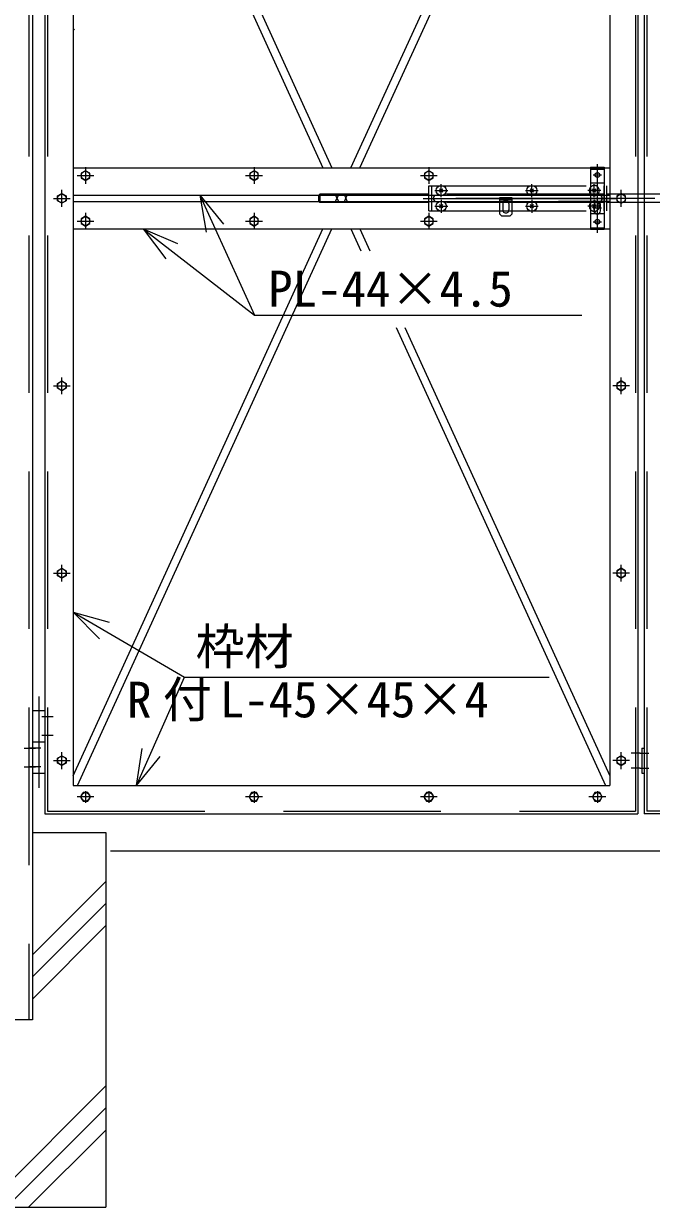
# Model space of a CAD drawing. Units: millimetres, scale not verified. Extents: x -5936 to 5936, y -4198 to 4198.
# Drawn here: x 612 to 1618, y -1857 to 38 of the extents above; entities that cross this region are included whole.
import ezdxf
from ezdxf.enums import TextEntityAlignment as Align

# ---------------------------------------------------------------- set-up
doc = ezdxf.new("R2010")
doc.units = ezdxf.units.MM
doc.header["$LTSCALE"] = 30
doc.linetypes.add('USER2', pattern=[12.6, 8.4, -4.2])
doc.linetypes.add('USER3', pattern=[50.5, 30, -9, 2.5, -9])
for name, color, linetype, lineweight in [('0-2_27', 3, 'Continuous', 9), ('0-3_D-STR1', 1, 'Continuous', 9), ('0-5_D-STR-TXT', 7, 'Continuous', 9), ('0-6_D-STR4', 7, 'Continuous', 9), ('0-8_D-DCR-HCH', 7, 'Continuous', 9), ('0-E_D-STR2', 7, 'Continuous', 9), ('0-F_1', 7, 'Continuous', 9)]:
    doc.layers.add(name, color=color, linetype=linetype, lineweight=lineweight)
doc.styles.add('ＭＳ ゴシック', font='')
doc.styles.get('ＭＳ ゴシック').set_extended_font_data('MS Gothic')

# ---------------------------------------------------------------- blocks, each defined once
blk = doc.blocks.new('G108')
at = {"layer": '0-F_1'}
for q in [(202665.2, 97126.2), (202197.9, 96320.2), (206291.2, 94485.3)]:
    blk.add_line((200927.4, 97595.3), q, dxfattribs=at)
blk = doc.blocks.new('G109')
at = {"layer": '0-F_1'}
for q in [(206291.2, 94485.3), (204257.5, 91050), (205109.2, 90672.2)]:
    blk.add_line((203978.2, 89271.8), q, dxfattribs=at)
blk = doc.blocks.new('G110')
at = {"layer": '0-F_1'}
for q in [(212616.1, 116233.3), (211768.4, 115846.6), (214094.1, 111870.2)]:
    blk.add_line((211470.7, 117621.8), q, dxfattribs=at)
blk = doc.blocks.new('G111')
at = {"layer": '0-F_1'}
for q in [(210404.9, 115307.9), (209835.4, 114570.4), (214094.1, 111870.2)]:
    blk.add_line((208744, 116001.8), q, dxfattribs=at)

msp = doc.modelspace()

# ---------------------------------------------------------------- linework, layer by layer
at = {"layer": '0-2_27', "linetype": 'USER3'}
for p, q in [((1531.17, -297.01), (1531.17, -187.12)), ((1524.54, -204.56), (1537.79, -204.56)), ((1252.07, -242.06), (1561.31, -242.06)), ((1623.01, -242.06), (1304.26, -242.06)), ((1524.43, -257.06), (1537.9, -257.06)), ((1524.54, -279.56), (1537.79, -279.56)), ((636.17, -1039.24), (636.17, -1185.67))]:
    msp.add_line(p, q, dxfattribs=at)
at = {"layer": '0-2_27'}
for p, q in [((1520.17, -192.06), (1542.17, -192.06)), ((1520.17, -192.06), (1520.17, -292.06)), ((1542.17, -192.06), (1542.17, -292.06)), ((1278.52, -226.91), (1283.82, -232.22)), ((1283.82, -226.91), (1278.52, -232.22)), ((1428.82, -226.91), (1423.52, -232.22)), ((1423.52, -226.91), (1428.82, -232.22)), ((1375.09, -240.42), (1394.09, -240.42)), ((1394.09, -240.42), (1394.09, -267.42)), ((1283.82, -257.22), (1278.52, -251.91)), ((1278.52, -257.22), (1283.82, -251.91)), ((1379.59, -250.42), (1379.59, -260.42)), ((1389.59, -250.42), (1389.59, -260.42)), ((1423.52, -257.22), (1428.82, -251.91)), ((1428.82, -257.22), (1423.52, -251.91)), ((1551.17, -247.06), (1469.09, -247.06)), ((1526.17, -262.06), (1526.17, -252.06)), ((1536.17, -262.06), (1536.17, -252.06)), ((1394.09, -267.42), (1391.09, -270.42)), ((1542.17, -292.06), (1520.17, -292.06)), ((626.17, -1062.06), (646.17, -1062.06)), ((626.17, -1112.06), (646.17, -1112.06)), ((626.17, -1112.06), (646.17, -1112.06)), ((626.17, -1162.06), (646.17, -1162.06))]:
    msp.add_line(p, q, dxfattribs=at)
at = {"layer": '0-2_27', "linetype": 'USER2'}
for p, q in [((1520.17, -195.06), (1542.17, -195.06)), ((1261.17, -222.06), (1546.17, -222.06)), ((1261.17, -262.06), (1261.17, -222.06)), ((1265.67, -222.06), (1265.67, -262.06)), ((1281.17, -239.96), (1281.17, -219.17)), ((1426.17, -239.96), (1426.17, -219.17)), ((1520.17, -217.06), (1542.17, -217.06)), ((1523.52, -226.91), (1528.82, -232.22)), ((1528.82, -226.91), (1523.52, -232.22)), ((1526.17, -239.96), (1526.17, -219.17)), ((1541.67, -222.06), (1541.67, -262.06)), ((1546.17, -262.06), (1546.17, -222.06)), ((1086.59, -235.56), (1084.59, -237.56)), ((1084.59, -237.56), (1084.59, -246.56)), ((1261.17, -235.56), (1086.59, -235.56)), ((1086.59, -235.56), (1086.59, -248.56)), ((1541.67, -235.56), (1265.67, -235.56)), ((1270.77, -229.56), (1291.56, -229.56)), ((1281.17, -244.17), (1281.17, -264.96)), ((1394.09, -244.92), (1375.09, -244.92)), ((1415.77, -229.56), (1436.56, -229.56)), ((1426.17, -244.17), (1426.17, -264.96)), ((1536.56, -229.56), (1515.77, -229.56)), ((1526.17, -244.17), (1526.17, -264.96)), ((1666.17, -235.56), (1546.17, -235.56)), ((1617.59, -235.56), (1546.17, -235.56)), ((1084.59, -246.56), (1086.59, -248.56)), ((1261.17, -248.56), (1086.59, -248.56)), ((1261.17, -262.06), (1546.17, -262.06)), ((1541.67, -248.56), (1265.67, -248.56)), ((1270.77, -254.56), (1291.56, -254.56)), ((1415.77, -254.56), (1436.56, -254.56)), ((1536.56, -254.56), (1515.77, -254.56)), ((1523.52, -257.22), (1528.82, -251.91)), ((1528.82, -257.22), (1523.52, -251.91)), ((1666.17, -248.56), (1546.17, -248.56)), ((1617.59, -248.56), (1546.17, -248.56)), ((1542.17, -267.06), (1520.17, -267.06)), ((1520.17, -289.06), (1542.17, -289.06))]:
    msp.add_line(p, q, dxfattribs=at)
at = {"layer": '0-2_27'}
msp.add_lwpolyline([(1391.09, -270.42), (1378.09, -270.42), (1375.09, -267.42), (1375.09, -240.42)], dxfattribs=at)
at = {"layer": '0-2_27', "linetype": 'USER2'}
for centre in [(1531.17, -204.56), (1531.17, -279.56)]:
    msp.add_circle(centre, 3.75, dxfattribs=at)
at = {"layer": '0-2_27'}
for centre in [(1281.17, -229.56), (1426.17, -229.56), (1281.17, -254.56), (1426.17, -254.56)]:
    msp.add_circle(centre, 8.14, dxfattribs=at)
for centre, radius, start, end in [((1526.17, -229.56), 8.14, 137.51918, 222.48085), ((1273.17, -242.06), 5, 89.99998, 269.99929), ((1384.59, -250.42), 5, 0.00001, 180.00001), ((1534.17, -242.06), 5, 270.00068, 89.99999), ((1384.59, -260.42), 5, 180, 0.00001), ((1526.17, -254.56), 8.14, 137.5191, 222.48093), ((1531.17, -252.06), 5, 359.99999, 179.99965), ((1531.17, -262.06), 5, 179.99999, 359.99998)]:
    msp.add_arc(centre, radius, start, end, dxfattribs=at)
at = {"layer": '0-2_27', "linetype": 'USER2'}
for centre, start, end in [((1526.17, -229.56), 222.48085, 137.51918), ((1526.17, -254.56), 222.48093, 137.5191)]:
    msp.add_arc(centre, 8.14, start, end, dxfattribs=at)
at = {"layer": '0-3_D-STR1', "linetype": 'USER2'}
for p, q in [((620.17, 1210.77), (620.17, -1557.06)), ((650.17, 1210.77), (650.17, -1223.06)), ((1592.17, 1210.77), (1592.17, -1223.06)), ((1610.17, 1210.77), (1610.17, -1223.06)), ((650.17, -1223.06), (1592.17, -1223.06)), ((2552.17, -1223.06), (1610.17, -1223.06))]:
    msp.add_line(p, q, dxfattribs=at)
at = {"layer": '0-3_D-STR1'}
for p, q in [((626.17, 1210.77), (626.17, -1557.06)), ((646.17, 1210.77), (646.17, -1227.06)), ((691.17, 1210.77), (691.17, -1182.06)), ((1551.17, 1210.77), (1551.17, -1182.06)), ((1596.17, 1210.77), (1596.17, -1227.06)), ((1606.17, 1210.77), (1606.17, -1227.06)), ((691.17, 682.31), (1091.6, -193.06)), ((698.31, 697.94), (1105.9, -193.06)), ((1136.43, -193.06), (1544.02, 697.94)), ((1150.73, -193.06), (1551.17, 682.31)), ((691.17, -193.06), (1551.17, -193.06)), ((691.17, -237.06), (1551.17, -237.06)), ((1111.73, -237.06), (1116.31, -247.06)), ((1111.73, -247.06), (1116.31, -237.06)), ((1126.03, -237.06), (1130.6, -247.06)), ((1126.03, -247.06), (1130.6, -237.06)), ((691.17, -247.06), (1551.17, -247.06)), ((691.17, -291.06), (1551.17, -291.06)), ((691.17, -1166.44), (1091.6, -291.06)), ((698.31, -1182.06), (1105.9, -291.06)), ((1136.43, -291.06), (1152.47, -326.13)), ((1150.73, -291.06), (1166.77, -326.13)), ((1208.64, -448.92), (1544.02, -1182.06)), ((1222.94, -448.92), (1551.17, -1166.44)), ((659.41, -1072.06), (641.07, -1072.06)), ((659.41, -1102.06), (641.07, -1102.06)), ((612.92, -1122.06), (631.26, -1122.06)), ((639.41, -1122.06), (621.07, -1122.06)), ((1599.89, -1130.06), (1585.1, -1130.06)), ((1599.22, -1130.06), (1613.35, -1130.06)), ((1602.17, -1122.06), (1606.17, -1122.06)), ((1602.17, -1122.06), (1602.17, -1162.06)), ((612.92, -1152.06), (631.26, -1152.06)), ((639.41, -1152.06), (621.07, -1152.06)), ((1599.89, -1154.06), (1585.1, -1154.06)), ((1599.44, -1154.06), (1613.68, -1154.06)), ((1602.17, -1162.06), (1606.17, -1162.06)), ((691.17, -1182.06), (1551.17, -1182.06)), ((646.17, -1227.06), (1596.17, -1227.06)), ((2556.17, -1227.06), (1606.17, -1227.06)), ((626.17, -1557.06), (561.17, -1557.06))]:
    msp.add_line(p, q, dxfattribs=at)
at = {"layer": '0-3_D-STR1', "linetype": 'USER3'}
for p, q in [((697.73, -205.56), (724.62, -205.56)), ((697.73, -205.56), (724.62, -205.56)), ((711.17, -192.13), (711.17, -219.01)), ((711.17, -192.13), (711.17, -219.01)), ((967.73, -205.56), (994.62, -205.56)), ((967.73, -205.56), (994.62, -205.56)), ((981.17, -192.13), (981.17, -219.01)), ((981.17, -192.13), (981.17, -219.01)), ((1247.73, -205.56), (1274.62, -205.56)), ((1247.73, -205.56), (1274.62, -205.56)), ((1261.17, -192.13), (1261.17, -219.01)), ((1261.17, -192.13), (1261.17, -219.01)), ((659.73, -242.06), (686.62, -242.06)), ((673.17, -255.5), (673.17, -228.61)), ((1582.6, -242.06), (1555.72, -242.06)), ((1582.6, -242.06), (1555.72, -242.06)), ((1569.17, -255.5), (1569.17, -228.61)), ((1569.17, -255.5), (1569.17, -228.61)), ((711.17, -265.13), (711.17, -292.01)), ((711.17, -265.13), (711.17, -292.01)), ((981.17, -265.13), (981.17, -292.01)), ((981.17, -265.13), (981.17, -292.01)), ((1261.17, -265.13), (1261.17, -292.01)), ((1261.17, -265.13), (1261.17, -292.01)), ((697.73, -278.56), (724.62, -278.56)), ((697.73, -278.56), (724.62, -278.56)), ((967.73, -278.56), (994.62, -278.56)), ((967.73, -278.56), (994.62, -278.56)), ((1247.73, -278.56), (1274.62, -278.56)), ((1247.73, -278.56), (1274.62, -278.56)), ((673.17, -555.5), (673.17, -528.61)), ((1569.17, -555.5), (1569.17, -528.61)), ((659.73, -542.06), (686.62, -542.06)), ((1582.6, -542.06), (1555.72, -542.06)), ((673.17, -855.5), (673.17, -828.61)), ((1569.17, -855.5), (1569.17, -828.61)), ((659.73, -842.06), (686.62, -842.06)), ((1582.6, -842.06), (1555.72, -842.06)), ((673.17, -1155.5), (673.17, -1128.61)), ((1569.17, -1155.5), (1569.17, -1128.61)), ((659.73, -1142.06), (686.62, -1142.06)), ((659.73, -1142.06), (686.62, -1142.06)), ((1582.6, -1142.06), (1555.72, -1142.06)), ((711.17, -1190.7), (711.17, -1209.69)), ((981.17, -1190.7), (981.17, -1209.69)), ((1261.17, -1190.7), (1261.17, -1209.69)), ((1531.17, -1190.7), (1531.17, -1209.69)), ((724.6, -1200.06), (697.72, -1200.06)), ((994.6, -1200.06), (967.72, -1200.06)), ((1274.6, -1200.06), (1247.72, -1200.06)), ((1544.6, -1200.06), (1517.72, -1200.06))]:
    msp.add_line(p, q, dxfattribs=at)
at = {"layer": '0-3_D-STR1'}
for points in [[(711.17, -213.4), (717.96, -209.48), (717.96, -201.64), (711.17, -197.72), (704.38, -201.64), (704.38, -209.48)], [(711.17, -213.4), (717.96, -209.48), (717.96, -201.64), (711.17, -197.72), (704.38, -201.64), (704.38, -209.48)], [(981.17, -213.4), (987.96, -209.48), (987.96, -201.64), (981.17, -197.72), (974.38, -201.64), (974.38, -209.48)], [(981.17, -213.4), (987.96, -209.48), (987.96, -201.64), (981.17, -197.72), (974.38, -201.64), (974.38, -209.48)], [(1261.17, -213.4), (1267.96, -209.48), (1267.96, -201.64), (1261.17, -197.72), (1254.38, -201.64), (1254.38, -209.48)], [(1261.17, -213.4), (1267.96, -209.48), (1267.96, -201.64), (1261.17, -197.72), (1254.38, -201.64), (1254.38, -209.48)], [(673.17, -234.22), (679.96, -238.14), (679.96, -245.98), (673.17, -249.9), (666.38, -245.98), (666.38, -238.14)], [(1569.17, -234.22), (1562.38, -238.14), (1562.38, -245.98), (1569.17, -249.9), (1575.96, -245.98), (1575.96, -238.14)], [(1569.17, -234.22), (1562.38, -238.14), (1562.38, -245.98), (1569.17, -249.9), (1575.96, -245.98), (1575.96, -238.14)], [(711.17, -286.4), (717.96, -282.48), (717.96, -274.64), (711.17, -270.72), (704.38, -274.64), (704.38, -282.48)], [(711.17, -286.4), (717.96, -282.48), (717.96, -274.64), (711.17, -270.72), (704.38, -274.64), (704.38, -282.48)], [(981.17, -286.4), (987.96, -282.48), (987.96, -274.64), (981.17, -270.72), (974.38, -274.64), (974.38, -282.48)], [(981.17, -286.4), (987.96, -282.48), (987.96, -274.64), (981.17, -270.72), (974.38, -274.64), (974.38, -282.48)], [(1261.17, -286.4), (1267.96, -282.48), (1267.96, -274.64), (1261.17, -270.72), (1254.38, -274.64), (1254.38, -282.48)], [(1261.17, -286.4), (1267.96, -282.48), (1267.96, -274.64), (1261.17, -270.72), (1254.38, -274.64), (1254.38, -282.48)], [(673.17, -534.22), (679.96, -538.14), (679.96, -545.98), (673.17, -549.9), (666.38, -545.98), (666.38, -538.14)], [(1569.17, -534.22), (1562.38, -538.14), (1562.38, -545.98), (1569.17, -549.9), (1575.96, -545.98), (1575.96, -538.14)], [(673.17, -834.22), (679.96, -838.14), (679.96, -845.98), (673.17, -849.9), (666.38, -845.98), (666.38, -838.14)], [(1569.17, -834.22), (1562.38, -838.14), (1562.38, -845.98), (1569.17, -849.9), (1575.96, -845.98), (1575.96, -838.14)], [(673.17, -1134.22), (679.96, -1138.14), (679.96, -1145.98), (673.17, -1149.9), (666.38, -1145.98), (666.38, -1138.14)], [(1569.17, -1134.22), (1562.38, -1138.14), (1562.38, -1145.98), (1569.17, -1149.9), (1575.96, -1145.98), (1575.96, -1138.14)], [(703.33, -1200.06), (707.25, -1206.85), (715.09, -1206.85), (719.01, -1200.06), (715.09, -1193.28), (707.25, -1193.28)], [(973.33, -1200.06), (977.25, -1206.85), (985.09, -1206.85), (989.01, -1200.06), (985.09, -1193.28), (977.25, -1193.28)], [(1253.33, -1200.06), (1257.25, -1206.85), (1265.09, -1206.85), (1269.01, -1200.06), (1265.09, -1193.28), (1257.25, -1193.28)], [(1523.33, -1200.06), (1527.25, -1206.85), (1535.09, -1206.85), (1539.01, -1200.06), (1535.09, -1193.28), (1527.25, -1193.28)]]:
    msp.add_lwpolyline(points, close=True, dxfattribs=at)
for centre in [(711.17, -205.56), (711.17, -205.56), (981.17, -205.56), (981.17, -205.56), (1261.17, -205.56), (1261.17, -205.56), (673.17, -242.06), (1569.17, -242.06), (1569.17, -242.06), (711.17, -278.56), (711.17, -278.56), (981.17, -278.56), (981.17, -278.56), (1261.17, -278.56), (1261.17, -278.56), (673.17, -542.06), (1569.17, -542.06), (673.17, -842.06), (1569.17, -842.06), (673.17, -1142.06), (1569.17, -1142.06), (711.17, -1200.06), (981.17, -1200.06), (1261.17, -1200.06), (1531.17, -1200.06)]:
    msp.add_circle(centre, 6.8, dxfattribs=at)
at = {"layer": '0-5_D-STR-TXT'}
for p, q in [((981.77, -428.78), (1506.01, -428.78)), ((869.96, -1008.28), (1453.85, -1008.28))]:
    msp.add_line(p, q, dxfattribs=at)
at = {"layer": '0-6_D-STR4'}
for p, q in [((626.17, -1257.06), (743.67, -1257.06)), ((743.67, -1257.06), (743.67, -1857.06)), ((2468.67, -1287.06), (751.17, -1287.06)), ((443.67, -1857.06), (743.67, -1857.06))]:
    msp.add_line(p, q, dxfattribs=at)
at = {"layer": '0-8_D-DCR-HCH'}
for p, q in [((626.17, -1452.96), (743.67, -1335.46)), ((626.17, -1488.32), (743.67, -1370.82)), ((626.17, -1523.67), (743.67, -1406.17)), ((549.23, -1857.06), (743.67, -1662.62)), ((584.58, -1857.06), (743.67, -1697.98)), ((619.94, -1857.06), (743.67, -1733.34))]:
    msp.add_line(p, q, dxfattribs=at)
at = {"layer": '0-E_D-STR2'}
msp.add_line((691.17, 26.45), (693.49, 28.77), dxfattribs=at)

# ---------------------------------------------------------------- block references
at = {"layer": '0-5_D-STR-TXT', "xscale": 0.03333333, "yscale": 0.03333333}
for name, p in [('G110', (-6154.7, -4157.79)), ('G111', (-6154.7, -4157.79)), ('G108', (-6006.41, -4157.79)), ('G109', (-6006.41, -4157.79))]:
    msp.add_blockref(name, p, dxfattribs=at)

# ---------------------------------------------------------------- texts
at = {"layer": '0-5_D-STR-TXT', "style": 'ＭＳ ゴシック'}
for s, p in [('PL-44×4.5', (1003.74, -432.68)), ('枠材', (887.55, -1005.39)), ('R', (777.72, -1090.68)), ('  付', (756.6, -1090.09)), ('L-45×45×4', (926.21, -1090.09))]:
    msp.add_text(s, height=57.62, dxfattribs=at).set_placement(p, align=Align.BOTTOM_LEFT)

doc.saveas('drawing.dxf')
